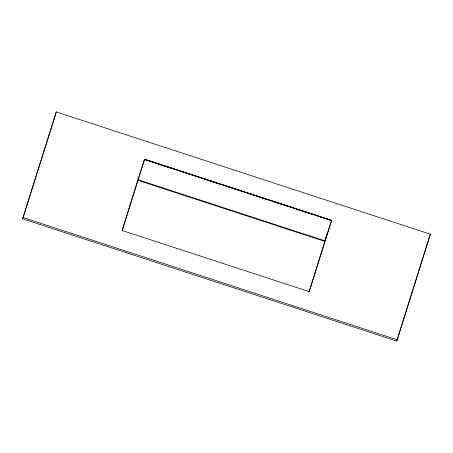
<?xml version="1.0" encoding="UTF-8"?>
<svg xmlns="http://www.w3.org/2000/svg" width="453" height="453" viewBox="0 0 453 453"><rect width="100%" height="100%" fill="white"/><g stroke="black" fill="none" stroke-linecap="round" stroke-linejoin="round"><path stroke-width="0.68" d="M22.65 218.839L56.297 111.925L430.35 234.161L397.241 339.807L396.703 341.075L22.65 218.839L56.297 111.925M122.1 230.447L138.709 177.457M144.292 160.09L122.219 230.52L309.246 291.641L331.319 221.211M308.918 292.236L327.417 233.21M396.703 341.075L430.35 234.161M144.609 159.235L137.972 179.745L324.999 240.866L331.636 220.351L144.609 159.235L144.45 159.552M137.621 180.215L324.642 241.336L327.23 233.346M144.23 160.198L144.416 159.637M331.477 220.673L331.636 220.351M144.524 159.365L331.562 220.447L144.501 159.411M324.642 241.336L324.999 240.866M144.479 159.473L153.227 162.333M158.607 164.094L175.424 169.586M180.809 171.347L197.627 176.846M204.354 179.043L219.83 184.099M226.557 186.296L243.374 191.795M250.101 193.992L266.919 199.49M272.304 201.245L289.122 206.744M295.849 208.941L312.666 214.439M319.393 216.636L330.832 220.373M23.194 217.57L397.241 339.807"/></g></svg>
